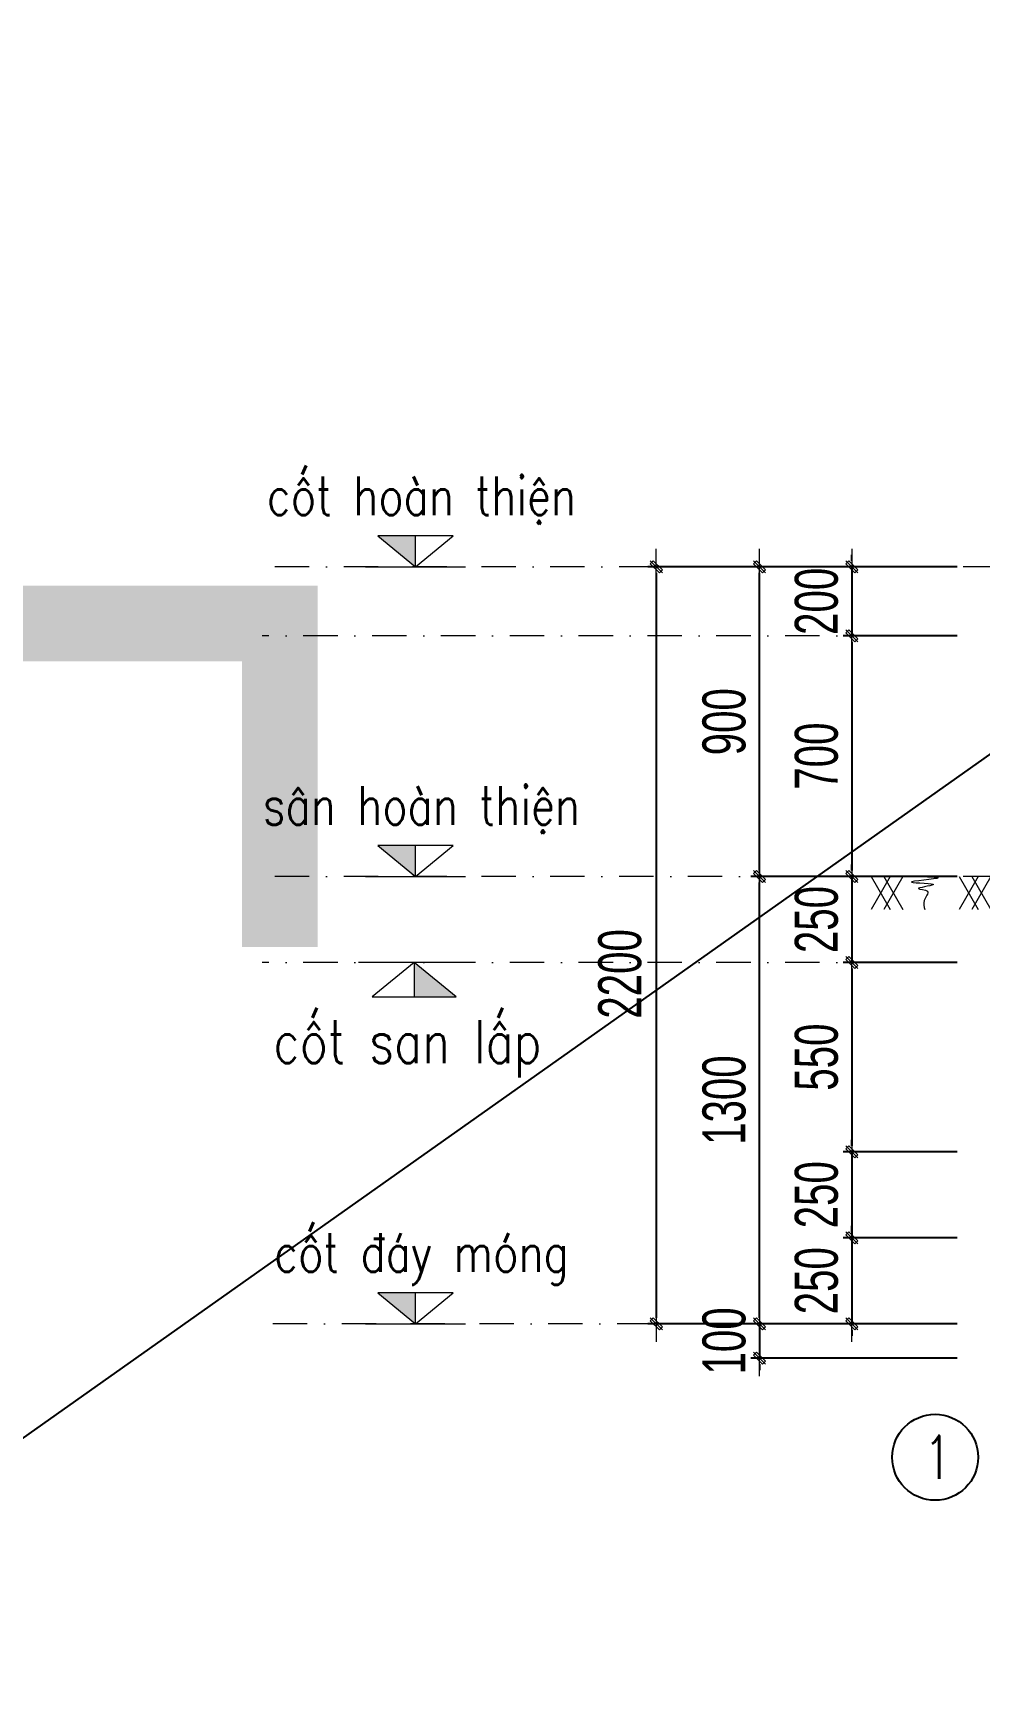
# Model space of a CAD drawing. Header units: millimetres. Extents: x -178395 to 493851, y -561170 to -280028.
# Drawn here: x -60780 to -58030, y -462129 to -457285 of the extents above; entities that cross this region are included whole.
import ezdxf
from ezdxf.enums import TextEntityAlignment as Align

# ---------------------------------------------------------------- set-up
doc = ezdxf.new("R2010")
doc.units = ezdxf.units.MM
doc.header["$MEASUREMENT"] = 0
doc.header["$PDMODE"] = 32
doc.linetypes.add('DASHDOT', pattern=[1, 0.5, -0.25, 0, -0.25])
doc.layers.get('Defpoints').update_dxf_attribs({"color": 1})
doc.layers.add('HATCH', color=7, linetype='Continuous')
doc.layers.add('KCS_Plotter', color=11, linetype='Continuous', plot=False)
for name, color, linetype, lineweight in [('LC Dim', 8, 'Continuous', 18), ('LC Khac', 4, 'Continuous', 9), ('LC Net manh', 133, 'Continuous', 5), ('LC Net truc', 79, 'DASHDOT', 13), ('LC Text1', 3, 'Continuous', 20), ('LC Text2', 7, 'Continuous', 25)]:
    doc.layers.add(name, color=color, linetype=linetype, lineweight=lineweight)
doc.styles.add('HOATBIF', font='hoatbif.shx', dxfattribs={"width": 0.7})
doc.styles.add('LC 3', font='vnsimli.shx', dxfattribs={"width": 0.75})
doc.styles.add('T1', font='Vnsimli.shx', dxfattribs={"width": 0.8})
doc.dimstyles.new('1-100(1-50)', dxfattribs={"dimscale": 50, "dimtxt": 2.5, "dimasz": 0.35, "dimexe": 0.5, "dimexo": 0, "dimgap": 0.8, "dimtad": 1, "dimdec": 0, "dimzin": 0, "dimdsep": 46, "dimtxsty": 'HOATBIF', "dimblk1": 'DOT', "dimblk2": 'DOT', "dimsah": 1, "dimcen": -1, "dimdle": 1, "dimclrd": 256, "dimclre": 256, "dimclrt": 4, "dimadec": 3, "dimazin": 2, "dimtfac": 0.333333, "dimtdec": 0, "dimtix": 1, "dimtmove": 2, "dimatfit": 3, "dimldrblk": 'DOT', "dimfxl": 1, "dimtvp": 0.833333, "dimtolj": 1, "dimtzin": 0, "dimarcsym": 0})

# ---------------------------------------------------------------- blocks, each defined once
blk = doc.blocks.new('DOT')
at = {"layer": 'LC Dim'}
blk.add_line((-3, 0), (3, 0), dxfattribs=at)
at = {"layer": 'LC Dim', "color": 4}
blk.add_line((-1, -1), (1, 1), dxfattribs=at)
blk.add_lwpolyline([(0.5, 1), (-1, -0.5), (-0.5, -1), (1, 0.5)], close=True, dxfattribs=at)
blk = doc.blocks.new('*D312')
at = {"layer": 'Defpoints', "color": 0, "ltscale": 2, "transparency": 16777216}
for p in [(-58094.8, -461036), (-58669.6, -461136), (-58094.8, -461136)]:
    blk.add_point(p, dxfattribs=at)
at = {"layer": 'LC Dim', "lineweight": -2, "ltscale": 2, "transparency": 16777216}
for p, q in [((-58669.6, -461018.5), (-58669.6, -461001)), ((-58094.8, -461036), (-58694.6, -461036)), ((-58669.6, -461036), (-58669.6, -461136)), ((-58094.8, -461136), (-58694.6, -461136)), ((-58669.6, -461153.5), (-58669.6, -461171))]:
    blk.add_line(p, q, dxfattribs=at)
at = {"layer": 'LC Dim', "lineweight": -2, "ltscale": 2, "transparency": 16777216, "xscale": 17.5, "yscale": 17.5, "zscale": 17.5}
for p, rotation in [((-58669.6, -461036), 270), ((-58669.6, -461136), 90)]:
    blk.add_blockref('DOT', p, dxfattribs=dict(at, rotation=rotation))
at = {"layer": 'LC Dim', "color": 4, "ltscale": 2, "transparency": 16777216, "insert": (-58772.1, -461086), "char_height": 125, "attachment_point": 5, "rotation": 90, "style": 'HOATBIF'}
blk.add_mtext('\\A1;100', dxfattribs=at)
blk = doc.blocks.new('_Dot')
at = {"color": 0, "linetype": 'ByBlock', "lineweight": -2}
blk.add_line((-0.5, 0), (-1, 0), dxfattribs=at)
at = {"color": 0, "linetype": 'ByBlock', "const_width": 0.5}
blk.add_lwpolyline([(-0.25, 0, 1), (0.25, 0, 1)], format="xyb", close=True, dxfattribs=at)
blk = doc.blocks.new('*D313')
at = {"layer": 'Defpoints', "color": 0, "ltscale": 2, "transparency": 16777216}
for p in [(-58669.6, -459736), (-58094.8, -459736), (-58094.8, -461036)]:
    blk.add_point(p, dxfattribs=at)
at = {"layer": 'LC Dim', "lineweight": -2, "ltscale": 2, "transparency": 16777216}
for p, q in [((-58094.8, -459736), (-58694.6, -459736)), ((-58669.6, -461018.5), (-58669.6, -459753.5)), ((-58094.8, -461036), (-58694.6, -461036))]:
    blk.add_line(p, q, dxfattribs=at)
at = {"layer": 'LC Dim', "lineweight": -2, "ltscale": 2, "transparency": 16777216, "xscale": 17.5, "yscale": 17.5, "zscale": 17.5}
for p, rotation in [((-58669.6, -459736), 90), ((-58669.6, -461036), 270)]:
    blk.add_blockref('DOT', p, dxfattribs=dict(at, rotation=rotation))
at = {"layer": 'LC Dim', "color": 4, "ltscale": 2, "transparency": 16777216, "insert": (-58772.1, -460386), "char_height": 125, "attachment_point": 5, "rotation": 90, "style": 'HOATBIF'}
blk.add_mtext('\\A1;1300', dxfattribs=at)
blk = doc.blocks.new('*D314')
at = {"layer": 'Defpoints', "color": 0, "ltscale": 2, "transparency": 16777216}
for p in [(-58669.6, -458836), (-58094.8, -458836), (-58094.8, -459736)]:
    blk.add_point(p, dxfattribs=at)
at = {"layer": 'LC Dim', "lineweight": -2, "ltscale": 2, "transparency": 16777216}
for p, q in [((-58094.8, -458836), (-58694.6, -458836)), ((-58669.6, -459718.5), (-58669.6, -458853.5)), ((-58094.8, -459736), (-58694.6, -459736))]:
    blk.add_line(p, q, dxfattribs=at)
at = {"layer": 'LC Dim', "lineweight": -2, "ltscale": 2, "transparency": 16777216, "xscale": 17.5, "yscale": 17.5, "zscale": 17.5}
for p, rotation in [((-58669.6, -458836), 90), ((-58669.6, -459736), 270)]:
    blk.add_blockref('DOT', p, dxfattribs=dict(at, rotation=rotation))
at = {"layer": 'LC Dim', "color": 4, "ltscale": 2, "transparency": 16777216, "insert": (-58772.1, -459286), "char_height": 125, "attachment_point": 5, "rotation": 90, "style": 'HOATBIF'}
blk.add_mtext('\\A1;900', dxfattribs=at)
blk = doc.blocks.new('Caodo1')
at = {"layer": 'LC Text1'}
blk.add_hatch(color=4, dxfattribs=at).paths.add_polyline_path([(0, 200.2), (0, 0), (243.4, 200.2)])
at = {"layer": 'LC Text1', "color": 4}
for p, q in [((0, 0), (0, 200.2)), ((323.6, 0), (-323.6, 0))]:
    blk.add_line(p, q, dxfattribs=at)
blk.add_lwpolyline([(-243.4, 200.2), (243.4, 200.2), (0, 0), (0, 0)], close=True, dxfattribs=at)
at = {"layer": 'LC Text1', "color": 4, "style": 'T1', "width": 0.8}
blk.add_attdef('%%P0,00', text='', height=250, dxfattribs=at).set_placement((-39, 459.5), align=Align.MIDDLE_CENTER)
blk = doc.blocks.new('mat dat')
at = {"layer": 'LC Net manh'}
for p, q in [((2, 0), (3.73, -3)), ((3.73, 0), (2, -3)), ((3.15, 0), (4.88, -3)), ((4.88, 0), (3.15, -3))]:
    blk.add_line(p, q, dxfattribs=at)
blk.add_spline([(0, 0), (-1.21, -0.12), (1.21, -0.52), (-0.75, -0.75), (0.58, -1.1), (-0.23, -1.33), (0.06, -2.19), (0, -3)], degree=3, dxfattribs=at)
blk = doc.blocks.new('*U144')
at = {"layer": 'LC Khac', "xscale": 32.00000000005184, "yscale": 32.00000000005184, "zscale": 32.00000000005184}
blk.add_blockref('mat dat', (-56.7, 48), dxfattribs=at)
blk = doc.blocks.new('*U143')
at = {"layer": 'LC Dim', "color": 0, "linetype": 'ByBlock', "lineweight": -2}
for p in [(0, 0), (256, 0)]:
    blk.add_blockref('*U144', p, dxfattribs=at)
blk = doc.blocks.new('*D315')
at = {"layer": 'Defpoints', "color": 0, "ltscale": 2, "transparency": 16777216}
for p in [(-58094.8, -458836), (-58969.5, -461036), (-58094.8, -461036)]:
    blk.add_point(p, dxfattribs=at)
at = {"layer": 'LC Dim', "lineweight": -2, "ltscale": 2, "transparency": 16777216}
for p, q in [((-58094.8, -458836), (-58994.5, -458836)), ((-58969.5, -458853.5), (-58969.5, -461018.5)), ((-58094.8, -461036), (-58994.5, -461036))]:
    blk.add_line(p, q, dxfattribs=at)
at = {"layer": 'LC Dim', "lineweight": -2, "ltscale": 2, "transparency": 16777216, "xscale": 17.5, "yscale": 17.5, "zscale": 17.5}
for p, rotation in [((-58969.5, -458836), 90), ((-58969.5, -461036), 270)]:
    blk.add_blockref('DOT', p, dxfattribs=dict(at, rotation=rotation))
at = {"layer": 'LC Dim', "color": 4, "ltscale": 2, "transparency": 16777216, "insert": (-59075.1, -460019.1), "char_height": 125, "attachment_point": 5, "rotation": 90, "style": 'HOATBIF'}
blk.add_mtext('\\A1;2200', dxfattribs=at)
blk = doc.blocks.new('*D284')
at = {"layer": 'Defpoints', "color": 0, "transparency": 16777216}
for p in [(-58094.8, -459986), (-58401.1, -460536), (-58094.8, -460536)]:
    blk.add_point(p, dxfattribs=at)
at = {"layer": 'LC Dim', "lineweight": -2, "transparency": 16777216}
for p, q in [((-58094.8, -459986), (-58426.1, -459986)), ((-58401.1, -460003.5), (-58401.1, -460518.5)), ((-58094.8, -460536), (-58426.1, -460536))]:
    blk.add_line(p, q, dxfattribs=at)
at = {"layer": 'LC Dim', "lineweight": -2, "transparency": 16777216, "xscale": 17.5, "yscale": 17.5, "zscale": 17.5}
for p, rotation in [((-58401.1, -459986), 90), ((-58401.1, -460536), 270)]:
    blk.add_blockref('DOT', p, dxfattribs=dict(at, rotation=rotation))
at = {"layer": 'LC Dim', "color": 4, "transparency": 16777216, "insert": (-58503.6, -460261), "char_height": 125, "attachment_point": 5, "rotation": 90, "style": 'HOATBIF'}
blk.add_mtext('\\A1;550', dxfattribs=at)
blk = doc.blocks.new('*D285')
at = {"layer": 'Defpoints', "color": 0, "transparency": 16777216}
for p in [(-58094.8, -460536), (-58401.1, -460786), (-58094.8, -460786)]:
    blk.add_point(p, dxfattribs=at)
at = {"layer": 'LC Dim', "lineweight": -2, "transparency": 16777216}
for p, q in [((-58401.1, -460518.5), (-58401.1, -460501)), ((-58094.8, -460536), (-58426.1, -460536)), ((-58401.1, -460536), (-58401.1, -460786)), ((-58094.8, -460786), (-58426.1, -460786)), ((-58401.1, -460803.5), (-58401.1, -460821))]:
    blk.add_line(p, q, dxfattribs=at)
at = {"layer": 'LC Dim', "lineweight": -2, "transparency": 16777216, "xscale": 17.5, "yscale": 17.5, "zscale": 17.5}
for p, rotation in [((-58401.1, -460536), 270), ((-58401.1, -460786), 90)]:
    blk.add_blockref('DOT', p, dxfattribs=dict(at, rotation=rotation))
at = {"layer": 'LC Dim', "color": 4, "transparency": 16777216, "insert": (-58503.6, -460661), "char_height": 125, "attachment_point": 5, "rotation": 90, "style": 'HOATBIF'}
blk.add_mtext('\\A1;250', dxfattribs=at)
blk = doc.blocks.new('*D286')
at = {"layer": 'Defpoints', "color": 0, "transparency": 16777216}
for p in [(-58094.8, -460786), (-58401.1, -461036), (-58094.8, -461036)]:
    blk.add_point(p, dxfattribs=at)
at = {"layer": 'LC Dim', "lineweight": -2, "transparency": 16777216}
for p, q in [((-58401.1, -460768.5), (-58401.1, -460751)), ((-58094.8, -460786), (-58426.1, -460786)), ((-58401.1, -460786), (-58401.1, -461036)), ((-58094.8, -461036), (-58426.1, -461036)), ((-58401.1, -461053.5), (-58401.1, -461071))]:
    blk.add_line(p, q, dxfattribs=at)
at = {"layer": 'LC Dim', "lineweight": -2, "transparency": 16777216, "xscale": 17.5, "yscale": 17.5, "zscale": 17.5}
for p, rotation in [((-58401.1, -460786), 270), ((-58401.1, -461036), 90)]:
    blk.add_blockref('DOT', p, dxfattribs=dict(at, rotation=rotation))
at = {"layer": 'LC Dim', "color": 4, "transparency": 16777216, "insert": (-58503.6, -460911), "char_height": 125, "attachment_point": 5, "rotation": 90, "style": 'HOATBIF'}
blk.add_mtext('\\A1;250', dxfattribs=at)
blk = doc.blocks.new('*D287')
at = {"layer": 'Defpoints', "color": 0, "transparency": 16777216}
for p in [(-58157.4, -459736), (-58401.1, -459986), (-58157.4, -459986)]:
    blk.add_point(p, dxfattribs=at)
at = {"layer": 'LC Dim', "lineweight": -2, "transparency": 16777216}
for p, q in [((-58401.1, -459718.5), (-58401.1, -459701)), ((-58157.4, -459736), (-58426.1, -459736)), ((-58401.1, -459736), (-58401.1, -459986)), ((-58157.4, -459986), (-58426.1, -459986)), ((-58401.1, -460003.5), (-58401.1, -460021))]:
    blk.add_line(p, q, dxfattribs=at)
at = {"layer": 'LC Dim', "lineweight": -2, "transparency": 16777216, "xscale": 17.5, "yscale": 17.5, "zscale": 17.5}
for p, rotation in [((-58401.1, -459736), 270), ((-58401.1, -459986), 90)]:
    blk.add_blockref('DOT', p, dxfattribs=dict(at, rotation=rotation))
at = {"layer": 'LC Dim', "color": 4, "transparency": 16777216, "insert": (-58503.6, -459861), "char_height": 125, "attachment_point": 5, "rotation": 90, "style": 'HOATBIF'}
blk.add_mtext('\\A1;250', dxfattribs=at)
blk = doc.blocks.new('*D288')
at = {"layer": 'Defpoints', "color": 0, "transparency": 16777216}
for p in [(-58094.8, -458836), (-58401.1, -459036), (-58094.8, -459036)]:
    blk.add_point(p, dxfattribs=at)
at = {"layer": 'LC Dim', "lineweight": -2, "transparency": 16777216}
for p, q in [((-58094.8, -458836), (-58426.1, -458836)), ((-58401.1, -458818.5), (-58401.1, -458801)), ((-58401.1, -458836), (-58401.1, -459036)), ((-58094.8, -459036), (-58426.1, -459036)), ((-58401.1, -459053.5), (-58401.1, -459071))]:
    blk.add_line(p, q, dxfattribs=at)
at = {"layer": 'LC Dim', "lineweight": -2, "transparency": 16777216, "xscale": 17.5, "yscale": 17.5, "zscale": 17.5}
for p, rotation in [((-58401.1, -458836), 270), ((-58401.1, -459036), 90)]:
    blk.add_blockref('DOT', p, dxfattribs=dict(at, rotation=rotation))
at = {"layer": 'LC Dim', "color": 4, "transparency": 16777216, "insert": (-58503.6, -458936), "char_height": 125, "attachment_point": 5, "rotation": 90, "style": 'HOATBIF'}
blk.add_mtext('\\A1;200', dxfattribs=at)
blk = doc.blocks.new('*D289')
at = {"layer": 'Defpoints', "color": 0, "transparency": 16777216}
for p in [(-58094.8, -459036), (-58401.1, -459736), (-58094.8, -459736)]:
    blk.add_point(p, dxfattribs=at)
at = {"layer": 'LC Dim', "lineweight": -2, "transparency": 16777216}
for p, q in [((-58094.8, -459036), (-58426.1, -459036)), ((-58401.1, -459053.5), (-58401.1, -459718.5)), ((-58094.8, -459736), (-58426.1, -459736))]:
    blk.add_line(p, q, dxfattribs=at)
at = {"layer": 'LC Dim', "lineweight": -2, "transparency": 16777216, "xscale": 17.5, "yscale": 17.5, "zscale": 17.5}
for p, rotation in [((-58401.1, -459036), 90), ((-58401.1, -459736), 270)]:
    blk.add_blockref('DOT', p, dxfattribs=dict(at, rotation=rotation))
at = {"layer": 'LC Dim', "color": 4, "transparency": 16777216, "insert": (-58503.6, -459386), "char_height": 125, "attachment_point": 5, "rotation": 90, "style": 'HOATBIF'}
blk.add_mtext('\\A1;700', dxfattribs=at)

msp = doc.modelspace()

# ---------------------------------------------------------------- hatches: boundary and pattern name
at = {"layer": 'HATCH', "ltscale": 750}
h = msp.add_hatch(dxfattribs=at)
h.set_pattern_fill('ANSI31', color=256)
h.set_pattern_definition([(45, (0, 0), (-0.088388347648, 0.088388347648), [])])
edge = h.paths.add_edge_path()
edge.add_line((-102174, -459940.5), (-102174, -458890.5))
edge.add_line((-102174, -458890.5), (-59954, -458890.5))
edge.add_line((-59954, -458890.5), (-59954, -459940.5))
edge.add_line((-60174, -459940.5), (-60174, -459110.5))
edge.add_line((-60174, -459110.5), (-101954, -459110.5))
edge.add_line((-101954, -459110.5), (-101954, -459940.5))

# ---------------------------------------------------------------- linework, layer by layer
at = {"layer": 'KCS_Plotter'}
msp.add_line((-66674.7, -465515.4), (-45674.7, -450665.4), dxfattribs=at)
at = {"layer": 'LC Net truc', "ltscale": 200}
for p, q in [((-56976.8, -458836), (-60115.6, -458836)), ((-58094.8, -459036), (-60115.6, -459036)), ((-56976.8, -459736), (-60115.6, -459736)), ((-58094.8, -459986), (-60115.6, -459986)), ((-58183.2, -461036), (-60115.6, -461036))]:
    msp.add_line(p, q, dxfattribs=at)
at = {"layer": 'LC Text2', "ltscale": 100}
msp.add_circle((-58159.1, -461424.3), 125, dxfattribs=at)

# ---------------------------------------------------------------- block references
at = {"layer": 'LC Dim', "xscale": -1}
msp.add_blockref('*U143', (-57989.7, -459784), dxfattribs=at)
at = {"layer": 'LC Text1'}
ref = msp.add_blockref('Caodo1', (-59669.5, -458836), dxfattribs=dict(at, xscale=-0.45, yscale=0.45, zscale=0.45))
ref.add_attrib('%%P0,00', 'cèt hoµn thiÖn', dxfattribs={"layer": 'LC Text2', "height": 112.5, "style": 'T1', "width": 0.8}).set_placement((-59651.9, -458629.2), align=Align.MIDDLE_CENTER)
ref = msp.add_blockref('Caodo1', (-59669.5, -459736), dxfattribs=dict(at, xscale=-0.45, yscale=0.45, zscale=0.45))
ref.add_attrib('%%P0,00', 's©n hoµn thiÖn', dxfattribs={"layer": 'LC Text2', "height": 112.5, "style": 'T1', "width": 0.8}).set_placement((-59651.9, -459529.2), align=Align.MIDDLE_CENTER)
ref = msp.add_blockref('Caodo1', (-59673.4, -459986), dxfattribs=dict(at, xscale=-0.5, yscale=0.5, zscale=0.5, rotation=179.9999999997046))
ref.add_attrib('%%P0,00', 'cèt san lÊp', dxfattribs={"layer": 'LC Text2', "height": 125, "style": 'T1', "width": 0.8}).set_placement((-59692.9, -460215.7), align=Align.MIDDLE_CENTER)
ref = msp.add_blockref('Caodo1', (-59669.5, -461036), dxfattribs=dict(at, xscale=-0.45, yscale=0.45, zscale=0.45))
ref.add_attrib('%%P0,00', 'cèt ®¸y mãng', dxfattribs={"layer": 'LC Text2', "height": 112.5, "style": 'T1', "width": 0.8}).set_placement((-59651.9, -460829.2), align=Align.MIDDLE_CENTER)

# ---------------------------------------------------------------- texts
at = {"layer": 'LC Text2', "ltscale": 100, "style": 'LC 3', "width": 0.75}
msp.add_text('1', height=125, dxfattribs=at).set_placement((-58151.5, -461424.3), align=Align.MIDDLE_CENTER)

# ---------------------------------------------------------------- dimensions: what is measured, and where the dimension line sits
at = {"layer": 'LC Dim', "ltscale": 2}
dim = msp.add_linear_dim(base=(-58969.5, -461036), p1=(-58094.8, -458836), p2=(-58094.8, -461036), angle=90, dimstyle='1-100(1-50)', dxfattribs=at)
dim.commit()
dim.dimension.update_dxf_attribs({"geometry": '*D315', "text_midpoint": (-59075.1, -460019.1), "dimtype": 160})
for base, p1, p2, picture, middle in [((-58669.6, -458836), (-58094.8, -459736), (-58094.8, -458836), '*D314', (-58772.1, -459286)), ((-58669.6, -459736), (-58094.8, -461036), (-58094.8, -459736), '*D313', (-58772.1, -460386)), ((-58669.6, -461136), (-58094.8, -461036), (-58094.8, -461136), '*D312', (-58772.1, -461086))]:
    dim = msp.add_linear_dim(base=base, p1=p1, p2=p2, angle=90, dimstyle='1-100(1-50)', dxfattribs=at)
    dim.commit()
    dim.dimension.update_dxf_attribs({"geometry": picture, "text_midpoint": middle})
at = {"layer": 'LC Dim'}
for base, p1, p2, picture, middle in [((-58401.1, -459036), (-58094.8, -458836), (-58094.8, -459036), '*D288', (-58503.6, -458936)), ((-58401.1, -459736), (-58094.8, -459036), (-58094.8, -459736), '*D289', (-58503.6, -459386)), ((-58401.1, -459986), (-58157.4, -459736), (-58157.4, -459986), '*D287', (-58503.6, -459861)), ((-58401.1, -460536), (-58094.8, -459986), (-58094.8, -460536), '*D284', (-58503.6, -460261)), ((-58401.1, -460786), (-58094.8, -460536), (-58094.8, -460786), '*D285', (-58503.6, -460661)), ((-58401.1, -461036), (-58094.8, -460786), (-58094.8, -461036), '*D286', (-58503.6, -460911))]:
    dim = msp.add_linear_dim(base=base, p1=p1, p2=p2, angle=90, dimstyle='1-100(1-50)', dxfattribs=at)
    dim.commit()
    dim.dimension.update_dxf_attribs({"geometry": picture, "text_midpoint": middle})

doc.saveas('drawing.dxf')
